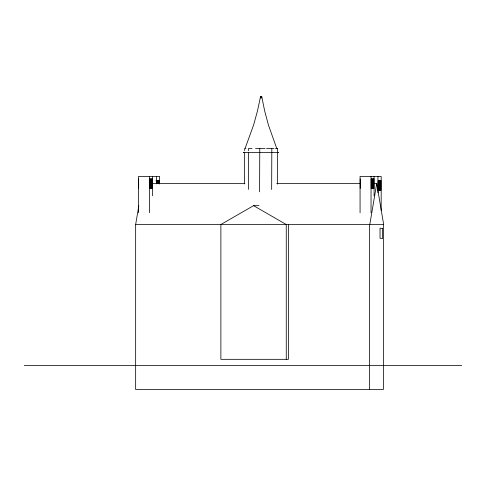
<?xml version="1.0" encoding="UTF-8"?>
<svg xmlns="http://www.w3.org/2000/svg" width="486" height="486" viewBox="0 0 486 486"><rect width="100%" height="100%" fill="white"/><g stroke="black" fill="none" stroke-linecap="round" stroke-linejoin="round"><path stroke-width="0.73" d="M244.549 183.963L244.677 152.106M244.683 150.587L244.689 148.315L245.971 148.358M248.376 189.412L248.516 152.239M248.522 150.727L248.534 148.449L252.046 148.479M259.603 191.788L259.773 148.552L255.557 148.516M271.662 189.522L271.82 148.558L273.995 148.528M277.488 184.121L277.621 148.467L276.34 148.424M261.711 98.051L261.735 96.538L260.545 96.532L257.501 110.869L253.613 124.993L245.272 147.932M383.393 224.508L383.393 389.468L135.655 389.468L135.655 224.508L138.802 205.882M369.803 224.508L376.729 183.52L373.698 183.52M259.026 205.669L253.571 205.669L220.881 224.508L220.881 359.324L288.38 359.324L288.38 224.508M243.711 152.373L243.328 152.416L278.508 152.537L277.694 152.489M275.447 148.503L277.621 148.467M155.885 180.786L159.359 180.786L159.359 183.696M152.434 183.52L244.877 183.52M276.704 183.52L360.059 183.52M135.655 224.508L383.654 224.508L376.729 183.52M24.3 365.533L461.7 365.533M259.773 148.552L265.04 148.552M266.547 148.558L271.82 148.558M253.571 205.669L286.26 224.508L286.26 359.324M276.601 148.042L268.436 125.042L264.657 110.893L261.735 96.538L260.545 96.532L260.545 98.044M381.182 210.511L381.182 176.436L360.065 176.436L360.065 212.783M380.155 180.786L380.155 190.239M379.906 180.786L379.906 190.239M377.95 176.436L377.95 192.839M374.086 176.436L374.086 195.822M371.037 176.436L371.037 212.783M369.542 224.508L369.542 389.468M360.217 178.957L360.217 188.416M159.621 184.006L159.621 176.436L138.504 176.436L138.504 212.783M158.594 180.786L158.594 183.696M158.345 180.786L158.345 183.696M157.573 180.786L157.573 183.696M157.349 180.786L157.349 183.696M156.583 180.786L156.583 183.696M156.389 176.436L156.389 183.89M152.525 176.436L152.525 195.822M149.475 176.436L149.475 212.783M138.656 178.957L138.656 188.416M150.393 178.957L149.627 178.957L149.627 188.416L150.393 188.416L150.393 178.957M151.377 178.957L150.605 178.957L150.605 188.416L151.377 188.416L151.377 178.957M152.331 178.957L151.565 178.957L151.565 188.416L152.331 188.416L152.331 178.957M371.96 178.957L371.189 178.957L371.189 188.416L371.96 188.416L371.96 178.957M372.938 178.957L372.167 178.957L372.167 188.416L372.938 188.416L372.938 178.957M373.898 178.957L373.127 178.957L373.127 188.416L373.898 188.416L373.898 178.957M378.91 180.786L378.144 180.786L378.144 190.239L378.91 190.239L378.91 180.786M380.921 180.786L379.141 180.786L379.141 190.239L380.921 190.239L380.921 180.786M382.579 228.475L380.028 228.207L380.028 238.243L382.579 238.511L382.579 228.475"/></g></svg>
